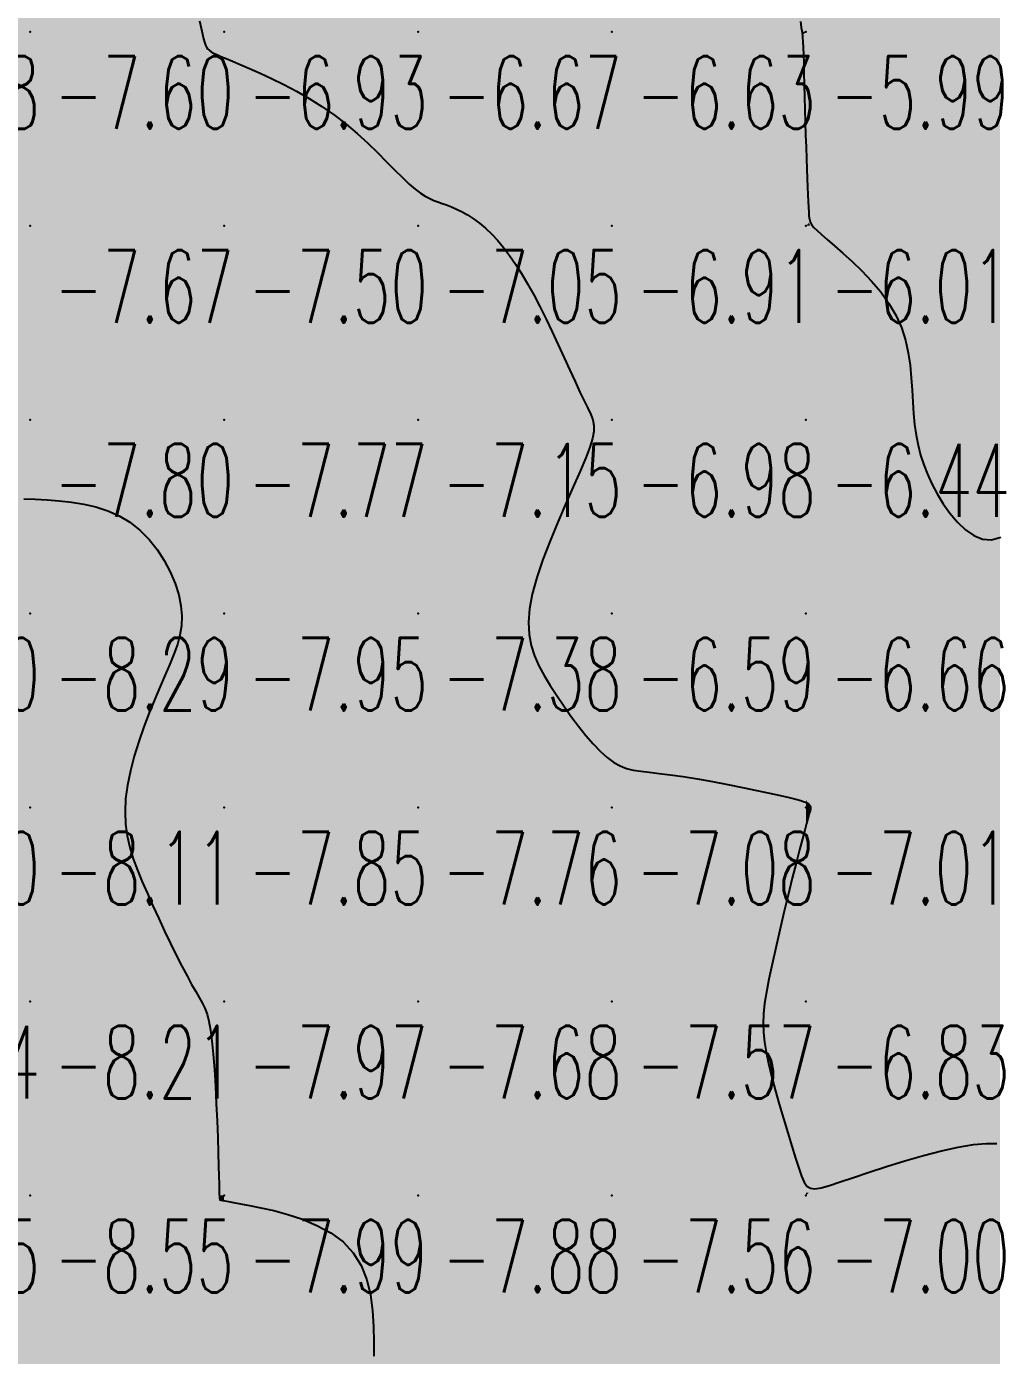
# Model space of a CAD drawing. Header units: millimetres. Extents: x 88261 to 90953, y 390274 to 392322.
# Drawn here: x 90020.1 to 90070.1, y 390839 to 390907.5 of the extents above; entities that cross this region are included whole.
import ezdxf
from ezdxf.enums import TextEntityAlignment as Align

# ---------------------------------------------------------------- set-up
doc = ezdxf.new("R2010")
doc.units = ezdxf.units.MM
doc.header["$LTSCALE"] = 25
for name, color, linetype in [('CN_03_00', 7, 'Continuous'), ('COTEAlt', 7, 'Continuous'), ('TN_COLORIAGE', 7, 'Continuous')]:
    doc.layers.add(name, color=color, linetype=linetype)
doc.styles.add('Simplex 1.0', font='Simplex.shx', dxfattribs={"width": 0.99, "height": 2.5})
doc.styles.get("Standard").update_dxf_attribs({"font": 'times.ttf'})

# ---------------------------------------------------------------- blocks, each defined once
blk = doc.blocks.new('COTE')
at = {"color": 0}
blk.add_point((0, 0), dxfattribs=at)
at = {"layer": 'COTEAlt'}
blk.add_attdef('ALT', text='', height=3.75, dxfattribs=at).set_placement((1.25, -1.25), align=Align.TOP_LEFT)

msp = doc.modelspace()

# ---------------------------------------------------------------- linework, layer by layer
at = {"layer": 'CN_03_00', "flags": 128}
for points, elevation in [([(90028.983, 390907.8), (90029.067, 390907.424), (90029.134, 390907.122), (90029.19, 390906.884), (90029.24, 390906.7), (90029.289, 390906.558), (90029.342, 390906.449), (90029.404, 390906.361), (90029.481, 390906.285), (90029.579, 390906.214), (90029.708, 390906.141), (90029.875, 390906.062), (90030.089, 390905.969), (90030.357, 390905.857), (90030.687, 390905.72), (90031.088, 390905.552), (90031.564, 390905.348), (90032.105, 390905.107), (90032.697, 390904.831), (90033.326, 390904.52), (90033.979, 390904.175), (90034.64, 390903.797), (90035.297, 390903.387), (90035.936, 390902.946), (90036.545, 390902.476), (90037.12, 390901.988), (90037.66, 390901.495), (90038.165, 390901.01), (90038.632, 390900.544), (90039.061, 390900.11), (90039.45, 390899.722), (90039.798, 390899.391), (90040.105, 390899.126), (90040.377, 390898.92), (90040.623, 390898.763), (90040.85, 390898.642), (90041.066, 390898.548), (90041.278, 390898.47), (90041.495, 390898.395), (90041.725, 390898.314), (90041.972, 390898.217), (90042.237, 390898.1), (90042.517, 390897.96), (90042.808, 390897.795), (90043.109, 390897.601), (90043.416, 390897.377), (90043.727, 390897.118), (90044.039, 390896.824), (90044.35, 390896.491), (90044.659, 390896.119), (90044.969, 390895.708), (90045.278, 390895.258), (90045.588, 390894.77), (90045.9, 390894.242), (90046.214, 390893.675), (90046.531, 390893.07), (90046.85, 390892.428), (90047.169, 390891.763), (90047.482, 390891.092), (90047.786, 390890.431), (90048.075, 390889.795), (90048.346, 390889.202), (90048.595, 390888.666), (90048.816, 390888.205), (90049.006, 390887.827), (90049.158, 390887.51), (90049.265, 390887.226), (90049.32, 390886.945), (90049.319, 390886.638), (90049.252, 390886.276), (90049.115, 390885.83), (90048.901, 390885.271), (90048.608, 390884.58), (90048.253, 390883.777), (90047.861, 390882.89), (90047.454, 390881.95), (90047.055, 390880.987), (90046.688, 390880.03), (90046.375, 390879.108), (90046.139, 390878.251), (90045.999, 390877.482), (90045.95, 390876.793), (90045.983, 390876.171), (90046.09, 390875.6), (90046.261, 390875.066), (90046.486, 390874.554), (90046.758, 390874.051), (90047.067, 390873.542), (90047.403, 390873.017), (90047.761, 390872.484), (90048.134, 390871.955), (90048.516, 390871.443), (90048.9, 390870.961), (90049.281, 390870.52), (90049.65, 390870.133), (90050.004, 390869.814), (90050.337, 390869.569), (90050.663, 390869.389), (90050.994, 390869.262), (90051.346, 390869.174), (90051.734, 390869.11), (90052.171, 390869.057), (90052.673, 390869.002), (90053.253, 390868.931), (90053.921, 390868.834), (90054.654, 390868.714), (90055.428, 390868.577), (90056.214, 390868.429), (90056.985, 390868.278), (90057.715, 390868.128), (90058.376, 390867.988), (90058.942, 390867.862), (90059.392, 390867.756), (90059.735, 390867.669), (90059.986, 390867.599), (90060.16, 390867.542), (90060.274, 390867.497), (90060.341, 390867.461), (90060.378, 390867.431), (90060.399, 390867.405), (90060.418, 390867.381), (90060.436, 390867.357), (90060.452, 390867.332), (90060.466, 390867.304), (90060.476, 390867.272), (90060.482, 390867.234), (90060.482, 390867.19), (90060.476, 390867.138), (90060.463, 390867.073), (90060.439, 390866.984), (90060.403, 390866.855), (90060.35, 390866.67), (90060.278, 390866.414), (90060.184, 390866.071), (90060.066, 390865.627), (90059.919, 390865.066), (90059.743, 390864.38), (90059.545, 390863.591), (90059.332, 390862.73), (90059.113, 390861.827), (90058.896, 390860.911), (90058.69, 390860.014), (90058.501, 390859.164), (90058.34, 390858.392), (90058.213, 390857.72), (90058.12, 390857.132), (90058.064, 390856.604), (90058.042, 390856.114), (90058.057, 390855.637), (90058.109, 390855.15), (90058.196, 390854.629), (90058.32, 390854.05), (90058.48, 390853.398), (90058.668, 390852.689), (90058.874, 390851.949), (90059.091, 390851.202), (90059.31, 390850.473), (90059.521, 390849.787), (90059.716, 390849.169), (90059.885, 390848.643), (90060.026, 390848.23), (90060.156, 390847.925), (90060.298, 390847.722), (90060.476, 390847.612), (90060.713, 390847.587), (90061.032, 390847.639), (90061.456, 390847.759), (90062.009, 390847.94), (90062.704, 390848.173), (90063.516, 390848.441), (90064.41, 390848.728), (90065.351, 390849.018), (90066.303, 390849.294), (90067.233, 390849.538), (90068.104, 390849.736), (90068.883, 390849.868), (90069.542, 390849.925), (90070.091, 390849.911)], -7), ([(90059.962, 390907.766), (90060.01, 390907.466), (90060.046, 390907.211), (90060.072, 390906.972), (90060.091, 390906.722), (90060.105, 390906.432), (90060.118, 390906.074), (90060.132, 390905.628), (90060.147, 390905.103), (90060.162, 390904.518), (90060.179, 390903.89), (90060.196, 390903.236), (90060.214, 390902.575), (90060.233, 390901.922), (90060.252, 390901.297), (90060.271, 390900.714), (90060.271, 390900.714), (90060.291, 390900.176), (90060.31, 390899.684), (90060.328, 390899.239), (90060.346, 390898.842), (90060.363, 390898.493), (90060.378, 390898.194), (90060.392, 390897.945), (90060.406, 390897.744), (90060.428, 390897.579), (90060.47, 390897.436), (90060.542, 390897.3), (90060.655, 390897.156), (90060.819, 390896.989), (90061.045, 390896.785), (90061.343, 390896.529), (90061.719, 390896.21), (90062.158, 390895.831), (90062.636, 390895.397), (90063.134, 390894.915), (90063.63, 390894.39), (90064.102, 390893.829), (90064.53, 390893.238), (90064.891, 390892.623), (90065.17, 390891.99), (90065.376, 390891.345), (90065.52, 390890.694), (90065.616, 390890.043), (90065.679, 390889.397), (90065.72, 390888.763), (90065.753, 390888.147), (90065.792, 390887.554), (90065.847, 390886.989), (90065.925, 390886.448), (90066.027, 390885.926), (90066.157, 390885.418), (90066.318, 390884.919), (90066.512, 390884.423), (90066.743, 390883.925), (90067.013, 390883.421), (90067.325, 390882.909), (90067.674, 390882.412), (90068.056, 390881.955), (90068.466, 390881.564), (90068.9, 390881.266), (90069.352, 390881.086), (90069.819, 390881.052), (90070.294, 390881.188)], -6), ([(90019.933, 390883.164), (90020.517, 390883.138), (90021.126, 390883.107), (90021.751, 390883.061), (90022.386, 390882.992), (90023.02, 390882.89), (90023.647, 390882.745), (90024.258, 390882.547), (90024.845, 390882.286), (90025.399, 390881.954), (90025.912, 390881.544), (90026.381, 390881.067), (90026.802, 390880.539), (90027.169, 390879.974), (90027.479, 390879.387), (90027.729, 390878.794), (90027.913, 390878.209), (90028.029, 390877.647), (90028.073, 390877.119), (90028.052, 390876.617), (90027.973, 390876.13), (90027.842, 390875.644), (90027.667, 390875.148), (90027.456, 390874.63), (90027.215, 390874.079), (90026.952, 390873.481), (90026.675, 390872.829), (90026.393, 390872.131), (90026.117, 390871.401), (90025.856, 390870.649), (90025.622, 390869.89), (90025.423, 390869.136), (90025.272, 390868.399), (90025.176, 390867.691), (90025.146, 390867.023), (90025.175, 390866.388), (90025.26, 390865.778), (90025.394, 390865.185), (90025.57, 390864.599), (90025.783, 390864.013), (90026.027, 390863.418), (90026.295, 390862.805), (90026.582, 390862.169), (90026.881, 390861.52), (90027.186, 390860.872), (90027.49, 390860.239), (90027.788, 390859.633), (90028.073, 390859.07), (90028.339, 390858.562), (90028.579, 390858.123), (90028.789, 390857.76), (90028.97, 390857.453), (90029.126, 390857.172), (90029.259, 390856.891), (90029.372, 390856.582), (90029.469, 390856.218), (90029.553, 390855.769), (90029.627, 390855.209), (90029.693, 390854.52), (90029.751, 390853.728), (90029.803, 390852.867), (90029.849, 390851.972), (90029.888, 390851.08), (90029.92, 390850.226), (90029.947, 390849.444), (90029.967, 390848.771), (90029.982, 390848.232), (90029.992, 390847.82), (90030, 390847.516), (90030.005, 390847.304), (90030.01, 390847.166), (90030.016, 390847.085), (90030.024, 390847.043), (90030.035, 390847.023), (90030.054, 390847.009), (90030.092, 390846.997), (90030.165, 390846.981), (90030.286, 390846.959), (90030.472, 390846.925), (90030.736, 390846.877), (90031.093, 390846.811), (90031.558, 390846.723), (90032.139, 390846.608), (90032.809, 390846.457), (90033.538, 390846.261), (90034.292, 390846.011), (90035.039, 390845.698), (90035.747, 390845.311), (90036.382, 390844.842), (90036.914, 390844.281), (90037.318, 390843.625), (90037.605, 390842.892), (90037.794, 390842.107), (90037.905, 390841.296), (90037.957, 390840.483), (90037.971, 390839.693), (90037.965, 390838.951)], -8)]:
    msp.add_lwpolyline(points, dxfattribs=dict(at, elevation=elevation))
at = {"layer": 'TN_COLORIAGE', "color": 161}
for points in [[(90010.249, 390907.78, -7.424), (90013.609, 390917.239, -7.424), (90010.249, 390907.239, -7.424), (90020.249, 390917.239, -7.424)], [(90010.249, 390907.239, -7.424), (90020.249, 390907.239, -7.424), (90020.249, 390917.239, -7.424)], [(90020.249, 390907.239, -7), (90027.376, 390914.367, -7), (90020.249, 390917.239, -7), (90026.599, 390917.239, -7)], [(90027.376, 390914.367, -7.604), (90029.16, 390907.239, -7.604), (90020.249, 390907.239, -7.604)], [(90010.249, 390905.933, -7.604), (90012.439, 390899.43, -7.604), (90010.249, 390907.239, -7.604), (90020.249, 390907.239, -7.604)], [(90012.758, 390897.239, -7.604), (90012.439, 390899.43, -7.604), (90020.249, 390897.239, -7.604), (90020.249, 390907.239, -7.604)], [(90020.249, 390897.239, -7), (90029.254, 390906.245, -7), (90020.249, 390907.239, -7), (90029.16, 390907.239, -7)], [(90020.249, 390897.239, -7), (90029.254, 390906.245, -7), (90030.249, 390897.239, -7), (90030.249, 390905.95, -7)], [(90036.28, 390903.27, -7.499), (90030.249, 390905.95, -7.499), (90030.249, 390897.239, -7.499)], [(90030.249, 390897.239, -7), (90036.28, 390903.27, -7), (90040.249, 390897.239, -7), (90040.249, 390898.644, -7)], [(90041.51, 390898.501, -7.054), (90040.249, 390898.644, -7.054), (90040.249, 390897.239, -7.054)], [(90041.51, 390898.501, -7.054), (90044.057, 390897.239, -7.054), (90040.249, 390897.239, -7.054)], [(90012.758, 390897.239, -7.669), (90016.736, 390893.727, -7.669), (90020.249, 390897.239, -7.669)], [(90017.811, 390887.239, -7.669), (90016.736, 390893.727, -7.669), (90020.249, 390887.239, -7.669), (90020.249, 390897.239, -7.669)], [(90020.249, 390897.239, -7.499), (90020.249, 390887.239, -7.499), (90030.249, 390897.239, -7.499)], [(90020.249, 390887.239, -7.499), (90030.249, 390887.239, -7.499), (90030.249, 390897.239, -7.499)], [(90030.249, 390897.239, -7.054), (90030.249, 390887.239, -7.054), (90040.249, 390897.239, -7.054)], [(90030.249, 390887.239, -7.054), (90040.249, 390887.239, -7.054), (90040.249, 390897.239, -7.054)], [(90040.249, 390887.239, -7), (90046.494, 390893.485, -7), (90040.249, 390897.239, -7), (90044.057, 390897.239, -7)], [(90046.494, 390893.485, -7.145), (90049.152, 390887.239, -7.145), (90040.249, 390887.239, -7.145)], [(90016.271, 390883.262, -7.803), (90017.811, 390887.239, -7.803), (90020.249, 390887.239, -7.803)], [(90020.249, 390883.185, -7.803), (90016.271, 390883.262, -7.803), (90020.249, 390887.239, -7.803)], [(90020.249, 390883.185, -7.771), (90025.834, 390882.825, -7.771), (90020.249, 390887.239, -7.771), (90030.249, 390887.239, -7.771)], [(90028.807, 390877.239, -7.771), (90025.834, 390882.825, -7.771), (90030.249, 390877.239, -7.771), (90030.249, 390887.239, -7.771)], [(90030.249, 390887.239, -7.145), (90030.249, 390877.239, -7.145), (90040.249, 390887.239, -7.145)], [(90030.249, 390877.239, -7.145), (90040.249, 390877.239, -7.145), (90040.249, 390887.239, -7.145)], [(90040.249, 390877.239, -7), (90049.797, 390886.788, -7), (90040.249, 390887.239, -7), (90049.152, 390887.239, -7)], [(90045.067, 390877.239, -7.378), (90049.797, 390886.788, -7.378), (90040.249, 390877.239, -7.378)], [(90027.111, 390874.102, -7.854), (90024.463, 390867.239, -7.854), (90030.249, 390877.239, -7.854), (90030.249, 390867.239, -7.854)], [(90027.111, 390874.102, -7.951), (90028.807, 390877.239, -7.951), (90030.249, 390877.239, -7.951)], [(90030.249, 390877.239, -7.378), (90030.249, 390867.239, -7.378), (90040.249, 390877.239, -7.378)], [(90030.249, 390867.239, -7.378), (90040.249, 390867.239, -7.378), (90040.249, 390877.239, -7.378)], [(90040.249, 390867.239, -7), (90046.771, 390873.762, -7), (90040.249, 390877.239, -7), (90045.067, 390877.239, -7)], [(90040.249, 390867.239, -7), (90046.771, 390873.762, -7), (90050.249, 390867.239, -7), (90050.249, 390868.968, -7)], [(90050.249, 390868.968, -7.085), (90052.256, 390869.246, -7.085), (90050.249, 390867.239, -7.085)], [(90050.249, 390867.239, -7), (90052.256, 390869.246, -7), (90060.249, 390867.239, -7), (90060.249, 390867.634, -7)], [(90060.399, 390867.389, -7.014), (90060.249, 390867.634, -7.014), (90060.249, 390867.239, -7.014)], [(90024.463, 390867.239, -7.854), (90026.097, 390863.088, -7.854), (90030.249, 390867.239, -7.854)], [(90028.919, 390857.239, -7.854), (90026.097, 390863.088, -7.854), (90030.249, 390857.239, -7.854), (90030.249, 390867.239, -7.854)], [(90030.249, 390867.239, -7.762), (90030.249, 390857.239, -7.762), (90040.249, 390867.239, -7.762)], [(90030.249, 390857.239, -7.762), (90040.249, 390857.239, -7.762), (90040.249, 390867.239, -7.762)], [(90040.249, 390867.239, -7.085), (90040.249, 390857.239, -7.085), (90050.249, 390867.239, -7.085)], [(90040.249, 390857.239, -7.085), (90050.249, 390857.239, -7.085), (90050.249, 390867.239, -7.085)], [(90050.249, 390867.239, -7.014), (90050.249, 390857.239, -7.014), (90060.249, 390867.239, -7.014)], [(90050.249, 390857.239, -7), (90057.966, 390857.239, -7), (90060.249, 390867.239, -7), (90060.249, 390866.479, -7)], [(90060.399, 390867.389, -7.014), (90060.552, 390867.239, -7.014), (90060.249, 390867.239, -7.014)], [(90060.552, 390867.239, -7.014), (90060.249, 390866.479, -7.014), (90060.249, 390867.239, -7.014)], [(90028.919, 390857.239, -7.968), (90029.703, 390856.694, -7.968), (90030.249, 390857.239, -7.968)], [(90030.029, 390847.239, -7.968), (90029.703, 390856.694, -7.968), (90030.249, 390847.239, -7.968), (90030.249, 390857.239, -7.968)], [(90030.249, 390857.239, -7.676), (90030.249, 390847.239, -7.676), (90040.249, 390857.239, -7.676)], [(90030.249, 390847.239, -7.676), (90040.249, 390847.239, -7.676), (90040.249, 390857.239, -7.676)], [(90040.249, 390857.239, -7.571), (90040.249, 390847.239, -7.571), (90050.249, 390857.239, -7.571)], [(90040.249, 390847.239, -7.571), (90050.249, 390847.239, -7.571), (90050.249, 390857.239, -7.571)], [(90050.249, 390857.239, -7), (90057.966, 390857.239, -7), (90050.249, 390847.239, -7), (90057.927, 390854.917, -7)], [(90050.249, 390847.239, -7), (90057.927, 390854.917, -7), (90060.249, 390847.239, -7), (90060.249, 390847.391, -7)], [(90070.249, 390847.239, -7), (90070.249, 390850.732, -7), (90060.249, 390847.239, -7), (90060.389, 390847.38, -7)], [(90029.983, 390846.974, -7.988), (90030.029, 390847.239, -7.988), (90030.249, 390847.239, -7.988)], [(90029.983, 390846.974, -7.988), (90030.249, 390847, -7.988), (90030.249, 390847.239, -7.988)], [(90030.249, 390847, -7.884), (90038.372, 390845.362, -7.884), (90030.249, 390847.239, -7.884), (90040.249, 390847.239, -7.884)], [(90038.372, 390845.362, -7.833), (90037.751, 390837.239, -7.833), (90040.249, 390847.239, -7.833), (90040.249, 390837.239, -7.833)], [(90040.249, 390847.239, -7.558), (90040.249, 390837.239, -7.558), (90050.249, 390847.239, -7.558)], [(90040.249, 390837.239, -7.558), (90050.249, 390837.239, -7.558), (90050.249, 390847.239, -7.558)], [(90050.249, 390847.239, -7.003), (90050.249, 390837.239, -7.003), (90060.249, 390847.239, -7.003)], [(90050.249, 390837.239, -7.003), (90060.249, 390837.239, -7.003), (90060.249, 390847.239, -7.003)], [(90060.389, 390847.38, -7.003), (90060.249, 390847.391, -7.003), (90060.249, 390847.239, -7.003)], [(90060.249, 390847.239, -7.098), (90060.249, 390837.239, -7.098), (90070.249, 390847.239, -7.098)], [(90060.249, 390837.239, -7.098), (90070.249, 390837.239, -7.098), (90070.249, 390847.239, -7.098)]]:
    msp.add_solid(points, dxfattribs=at)
at = {"layer": 'TN_COLORIAGE', "color": 151}
for points in [[(90029.16, 390907.239, -6.756), (90027.376, 390914.367, -6.756), (90030.249, 390907.239, -6.756), (90030.249, 390917.239, -6.756)], [(90030.249, 390917.239, -6.457), (90030.249, 390907.239, -6.457), (90040.249, 390917.239, -6.457)], [(90030.249, 390907.239, -6.457), (90040.249, 390907.239, -6.457), (90040.249, 390917.239, -6.457)], [(90040.249, 390917.239, -6.197), (90040.249, 390907.239, -6.197), (90050.249, 390917.239, -6.197)], [(90040.249, 390907.239, -6.197), (90050.249, 390907.239, -6.197), (90050.249, 390917.239, -6.197)], [(90050.249, 390907.239, -6), (90058.618, 390915.608, -6), (90050.249, 390917.239, -6), (90056.414, 390917.239, -6)], [(90058.618, 390915.608, -6.629), (90060.041, 390907.239, -6.629), (90050.249, 390907.239, -6.629)], [(90029.16, 390907.239, -6.926), (90029.254, 390906.245, -6.926), (90030.249, 390907.239, -6.926)], [(90030.249, 390905.95, -6.926), (90029.254, 390906.245, -6.926), (90030.249, 390907.239, -6.926)], [(90030.249, 390905.95, -6.672), (90036.28, 390903.27, -6.672), (90030.249, 390907.239, -6.672), (90040.249, 390907.239, -6.672)], [(90040.249, 390898.644, -6.672), (90036.28, 390903.27, -6.672), (90040.249, 390907.239, -6.672)], [(90040.249, 390898.644, -6.629), (90041.51, 390898.501, -6.629), (90040.249, 390907.239, -6.629), (90050.249, 390907.239, -6.629)], [(90044.057, 390897.239, -6.629), (90041.51, 390898.501, -6.629), (90050.249, 390897.239, -6.629), (90050.249, 390907.239, -6.629)], [(90050.249, 390897.239, -6), (90060.105, 390907.095, -6), (90050.249, 390907.239, -6), (90060.041, 390907.239, -6)], [(90050.249, 390897.239, -6), (90060.105, 390907.095, -6), (90060.249, 390897.239, -6), (90060.249, 390900.821, -6)], [(90060.412, 390897.402, -6.007), (90060.249, 390900.821, -6.007), (90060.249, 390897.239, -6.007)], [(90044.057, 390897.239, -6.913), (90046.494, 390893.485, -6.913), (90050.249, 390897.239, -6.913)], [(90049.152, 390887.239, -6.913), (90046.494, 390893.485, -6.913), (90050.249, 390887.239, -6.913), (90050.249, 390897.239, -6.913)], [(90050.249, 390897.239, -6.007), (90050.249, 390887.239, -6.007), (90060.249, 390897.239, -6.007)], [(90050.249, 390887.239, -6.007), (90060.249, 390887.239, -6.007), (90060.249, 390897.239, -6.007)], [(90060.412, 390897.402, -6.007), (90060.456, 390897.239, -6.007), (90060.249, 390897.239, -6.007)], [(90060.249, 390887.239, -6), (90065.825, 390892.815, -6), (90060.249, 390897.239, -6), (90060.456, 390897.239, -6)], [(90065.592, 390887.239, -6.444), (90065.825, 390892.815, -6.444), (90060.249, 390887.239, -6.444)], [(90049.797, 390886.788, -6.594), (90045.067, 390877.239, -6.594), (90050.249, 390887.239, -6.594), (90050.249, 390877.239, -6.594)], [(90049.152, 390887.239, -6.982), (90049.797, 390886.788, -6.982), (90050.249, 390887.239, -6.982)], [(90050.249, 390887.239, -6.444), (90050.249, 390877.239, -6.444), (90060.249, 390887.239, -6.444)], [(90050.249, 390877.239, -6.444), (90060.249, 390877.239, -6.444), (90060.249, 390887.239, -6.444)], [(90060.249, 390877.239, -6), (90066.559, 390883.55, -6), (90060.249, 390887.239, -6), (90065.592, 390887.239, -6)], [(90060.249, 390877.239, -6), (90066.559, 390883.55, -6), (90070.249, 390877.239, -6), (90070.249, 390879.085, -6)], [(90045.067, 390877.239, -6.594), (90046.771, 390873.762, -6.594), (90050.249, 390877.239, -6.594)], [(90050.249, 390868.968, -6.594), (90046.771, 390873.762, -6.594), (90050.249, 390877.239, -6.594)], [(90052.256, 390869.246, -6.594), (90050.249, 390868.968, -6.594), (90060.249, 390877.239, -6.594), (90050.249, 390877.239, -6.594)], [(90060.249, 390867.634, -6.662), (90052.256, 390869.246, -6.662), (90060.249, 390877.239, -6.662)], [(90060.249, 390867.634, -6.088), (90060.399, 390867.389, -6.088), (90060.249, 390877.239, -6.088), (90070.249, 390877.239, -6.088)], [(90060.552, 390867.239, -6.088), (90060.399, 390867.389, -6.088), (90070.249, 390867.239, -6.088), (90070.249, 390877.239, -6.088)], [(90060.249, 390866.479, -6.556), (90060.552, 390867.239, -6.556), (90060.249, 390857.239, -6.556), (90070.249, 390867.239, -6.556)], [(90060.249, 390857.239, -6.556), (90070.249, 390857.239, -6.556), (90070.249, 390867.239, -6.556)], [(90060.249, 390866.479, -6.831), (90057.966, 390857.239, -6.831), (90060.249, 390857.239, -6.831)], [(90057.927, 390854.917, -6.831), (90057.966, 390857.239, -6.831), (90060.249, 390857.239, -6.831)], [(90060.249, 390847.391, -6.831), (90057.927, 390854.917, -6.831), (90060.249, 390857.239, -6.831)], [(90060.249, 390847.391, -6.818), (90060.389, 390847.38, -6.818), (90060.249, 390857.239, -6.818), (90070.249, 390857.239, -6.818)], [(90060.389, 390847.38, -6.818), (90070.249, 390850.732, -6.818), (90070.249, 390857.239, -6.818)]]:
    msp.add_solid(points, dxfattribs=at)
at = {"layer": 'TN_COLORIAGE', "color": 141}
for points in [[(90060.041, 390907.239, -5.878), (90058.618, 390915.608, -5.878), (90060.249, 390907.239, -5.878), (90060.249, 390917.239, -5.878)], [(90060.249, 390917.239, -5.423), (90060.249, 390907.239, -5.423), (90070.249, 390917.239, -5.423)], [(90060.249, 390907.239, -5.423), (90070.249, 390907.239, -5.423), (90070.249, 390917.239, -5.423)], [(90060.041, 390907.239, -5.987), (90060.105, 390907.095, -5.987), (90060.249, 390907.239, -5.987)], [(90060.249, 390900.821, -5.987), (90060.105, 390907.095, -5.987), (90060.249, 390907.239, -5.987)], [(90060.249, 390900.821, -5.551), (90060.412, 390897.402, -5.551), (90060.249, 390907.239, -5.551), (90070.249, 390907.239, -5.551)], [(90060.456, 390897.239, -5.551), (90060.412, 390897.402, -5.551), (90070.249, 390897.239, -5.551), (90070.249, 390907.239, -5.551)], [(90060.456, 390897.239, -5.648), (90065.825, 390892.815, -5.648), (90070.249, 390897.239, -5.648)], [(90065.825, 390892.815, -5.613), (90065.592, 390887.239, -5.613), (90070.249, 390897.239, -5.613), (90070.249, 390887.239, -5.613)], [(90065.592, 390887.239, -5.613), (90066.559, 390883.55, -5.613), (90070.249, 390887.239, -5.613)], [(90070.249, 390879.085, -5.613), (90066.559, 390883.55, -5.613), (90070.249, 390887.239, -5.613)]]:
    msp.add_solid(points, dxfattribs=at)
at = {"layer": 'TN_COLORIAGE', "color": 171}
for points in [[(90010.249, 390877.239, -8), (90016.271, 390883.262, -8), (90020.249, 390877.239, -8), (90020.249, 390883.185, -8)], [(90025.834, 390882.825, -8.289), (90020.249, 390883.185, -8.289), (90020.249, 390877.239, -8.289)], [(90025.834, 390882.825, -8.289), (90028.807, 390877.239, -8.289), (90020.249, 390877.239, -8.289)], [(90010.249, 390877.239, -8.289), (90010.249, 390867.239, -8.289), (90020.249, 390877.239, -8.289)], [(90010.249, 390867.239, -8.289), (90020.249, 390867.239, -8.289), (90020.249, 390877.239, -8.289)], [(90020.249, 390877.239, -8), (90028.807, 390877.239, -8), (90020.249, 390867.239, -8), (90027.111, 390874.102, -8)], [(90024.463, 390867.239, -8.107), (90027.111, 390874.102, -8.107), (90020.249, 390867.239, -8.107)], [(90010.249, 390867.239, -8.107), (90010.249, 390857.239, -8.107), (90020.249, 390867.239, -8.107)], [(90010.249, 390857.239, -8.107), (90020.249, 390857.239, -8.107), (90020.249, 390867.239, -8.107)], [(90020.249, 390857.239, -8), (90026.097, 390863.088, -8), (90020.249, 390867.239, -8), (90024.463, 390867.239, -8)], [(90026.097, 390863.088, -8.206), (90028.919, 390857.239, -8.206), (90020.249, 390857.239, -8.206)], [(90010.249, 390857.239, -8.206), (90010.249, 390847.239, -8.206), (90020.249, 390857.239, -8.206)], [(90010.249, 390847.239, -8.206), (90020.249, 390847.239, -8.206), (90020.249, 390857.239, -8.206)], [(90020.249, 390847.239, -8), (90029.703, 390856.694, -8), (90020.249, 390857.239, -8), (90028.919, 390857.239, -8)], [(90029.703, 390856.694, -8.548), (90030.029, 390847.239, -8.548), (90020.249, 390847.239, -8.548)], [(90010.249, 390847.239, -8.548), (90010.249, 390837.239, -8.548), (90020.249, 390847.239, -8.548)], [(90010.249, 390837.239, -8.548), (90020.249, 390837.239, -8.548), (90020.249, 390847.239, -8.548)], [(90020.249, 390847.239, -8), (90030.029, 390847.239, -8), (90020.249, 390837.239, -8), (90029.983, 390846.974, -8)], [(90030.249, 390837.239, -8), (90030.249, 390847, -8), (90020.249, 390837.239, -8), (90029.983, 390846.974, -8)], [(90038.372, 390845.362, -8.502), (90030.249, 390847, -8.502), (90030.249, 390837.239, -8.502)], [(90037.751, 390837.239, -8.502), (90038.372, 390845.362, -8.502), (90030.249, 390837.239, -8.502)]]:
    msp.add_solid(points, dxfattribs=at)

# ---------------------------------------------------------------- block references
at = {"layer": 'COTEAlt'}
ref = msp.add_blockref('COTE', (90010.249, 390907.239), dxfattribs=at)
ref.add_attrib('ALT', '-7.98', dxfattribs={"height": 3.75, "style": 'Simplex 1.0', "width": 0.6}).set_placement((90011.499, 390905.989), align=Align.TOP_LEFT)
ref = msp.add_blockref('COTE', (90020.249, 390907.239), dxfattribs=at)
ref.add_attrib('ALT', '-7.60', dxfattribs={"height": 3.75, "style": 'Simplex 1.0', "width": 0.6}).set_placement((90021.499, 390905.989), align=Align.TOP_LEFT)
ref = msp.add_blockref('COTE', (90030.249, 390907.239), dxfattribs=at)
ref.add_attrib('ALT', '-6.93', dxfattribs={"height": 3.75, "style": 'Simplex 1.0', "width": 0.6}).set_placement((90031.499, 390905.989), align=Align.TOP_LEFT)
ref = msp.add_blockref('COTE', (90040.249, 390907.239), dxfattribs=at)
ref.add_attrib('ALT', '-6.67', dxfattribs={"height": 3.75, "style": 'Simplex 1.0', "width": 0.6}).set_placement((90041.499, 390905.989), align=Align.TOP_LEFT)
ref = msp.add_blockref('COTE', (90050.249, 390907.239), dxfattribs=at)
ref.add_attrib('ALT', '-6.63', dxfattribs={"height": 3.75, "style": 'Simplex 1.0', "width": 0.6}).set_placement((90051.499, 390905.989), align=Align.TOP_LEFT)
ref = msp.add_blockref('COTE', (90060.249, 390907.239), dxfattribs=at)
ref.add_attrib('ALT', '-5.99', dxfattribs={"height": 3.75, "style": 'Simplex 1.0', "width": 0.6}).set_placement((90061.499, 390905.989), align=Align.TOP_LEFT)
ref = msp.add_blockref('COTE', (90020.249, 390897.239), dxfattribs=at)
ref.add_attrib('ALT', '-7.67', dxfattribs={"height": 3.75, "style": 'Simplex 1.0', "width": 0.6}).set_placement((90021.499, 390895.989), align=Align.TOP_LEFT)
ref = msp.add_blockref('COTE', (90030.249, 390897.239), dxfattribs=at)
ref.add_attrib('ALT', '-7.50', dxfattribs={"height": 3.75, "style": 'Simplex 1.0', "width": 0.6}).set_placement((90031.499, 390895.989), align=Align.TOP_LEFT)
ref = msp.add_blockref('COTE', (90040.249, 390897.239), dxfattribs=at)
ref.add_attrib('ALT', '-7.05', dxfattribs={"height": 3.75, "style": 'Simplex 1.0', "width": 0.6}).set_placement((90041.499, 390895.989), align=Align.TOP_LEFT)
ref = msp.add_blockref('COTE', (90050.249, 390897.239), dxfattribs=at)
ref.add_attrib('ALT', '-6.91', dxfattribs={"height": 3.75, "style": 'Simplex 1.0', "width": 0.6}).set_placement((90051.499, 390895.989), align=Align.TOP_LEFT)
ref = msp.add_blockref('COTE', (90060.249, 390897.239), dxfattribs=at)
ref.add_attrib('ALT', '-6.01', dxfattribs={"height": 3.75, "style": 'Simplex 1.0', "width": 0.6}).set_placement((90061.499, 390895.989), align=Align.TOP_LEFT)
ref = msp.add_blockref('COTE', (90020.249, 390887.239), dxfattribs=at)
ref.add_attrib('ALT', '-7.80', dxfattribs={"height": 3.75, "style": 'Simplex 1.0', "width": 0.6}).set_placement((90021.499, 390885.989), align=Align.TOP_LEFT)
ref = msp.add_blockref('COTE', (90030.249, 390887.239), dxfattribs=at)
ref.add_attrib('ALT', '-7.77', dxfattribs={"height": 3.75, "style": 'Simplex 1.0', "width": 0.6}).set_placement((90031.499, 390885.989), align=Align.TOP_LEFT)
ref = msp.add_blockref('COTE', (90040.249, 390887.239), dxfattribs=at)
ref.add_attrib('ALT', '-7.15', dxfattribs={"height": 3.75, "style": 'Simplex 1.0', "width": 0.6}).set_placement((90041.499, 390885.989), align=Align.TOP_LEFT)
ref = msp.add_blockref('COTE', (90050.249, 390887.239), dxfattribs=at)
ref.add_attrib('ALT', '-6.98', dxfattribs={"height": 3.75, "style": 'Simplex 1.0', "width": 0.6}).set_placement((90051.499, 390885.989), align=Align.TOP_LEFT)
ref = msp.add_blockref('COTE', (90060.249, 390887.239), dxfattribs=at)
ref.add_attrib('ALT', '-6.44', dxfattribs={"height": 3.75, "style": 'Simplex 1.0', "width": 0.6}).set_placement((90061.499, 390885.989), align=Align.TOP_LEFT)
ref = msp.add_blockref('COTE', (90010.249, 390877.239), dxfattribs=at)
ref.add_attrib('ALT', '-8.30', dxfattribs={"height": 3.75, "style": 'Simplex 1.0', "width": 0.6}).set_placement((90011.499, 390875.989), align=Align.TOP_LEFT)
ref = msp.add_blockref('COTE', (90020.249, 390877.239), dxfattribs=at)
ref.add_attrib('ALT', '-8.29', dxfattribs={"height": 3.75, "style": 'Simplex 1.0', "width": 0.6}).set_placement((90021.499, 390875.989), align=Align.TOP_LEFT)
ref = msp.add_blockref('COTE', (90030.249, 390877.239), dxfattribs=at)
ref.add_attrib('ALT', '-7.95', dxfattribs={"height": 3.75, "style": 'Simplex 1.0', "width": 0.6}).set_placement((90031.499, 390875.989), align=Align.TOP_LEFT)
ref = msp.add_blockref('COTE', (90040.249, 390877.239), dxfattribs=at)
ref.add_attrib('ALT', '-7.38', dxfattribs={"height": 3.75, "style": 'Simplex 1.0', "width": 0.6}).set_placement((90041.499, 390875.989), align=Align.TOP_LEFT)
ref = msp.add_blockref('COTE', (90050.249, 390877.239), dxfattribs=at)
ref.add_attrib('ALT', '-6.59', dxfattribs={"height": 3.75, "style": 'Simplex 1.0', "width": 0.6}).set_placement((90051.499, 390875.989), align=Align.TOP_LEFT)
ref = msp.add_blockref('COTE', (90060.249, 390877.239), dxfattribs=at)
ref.add_attrib('ALT', '-6.66', dxfattribs={"height": 3.75, "style": 'Simplex 1.0', "width": 0.6}).set_placement((90061.499, 390875.989), align=Align.TOP_LEFT)
ref = msp.add_blockref('COTE', (90010.249, 390867.239), dxfattribs=at)
ref.add_attrib('ALT', '-8.60', dxfattribs={"height": 3.75, "style": 'Simplex 1.0', "width": 0.6}).set_placement((90011.499, 390865.989), align=Align.TOP_LEFT)
ref = msp.add_blockref('COTE', (90020.249, 390867.239), dxfattribs=at)
ref.add_attrib('ALT', '-8.11', dxfattribs={"height": 3.75, "style": 'Simplex 1.0', "width": 0.6}).set_placement((90021.499, 390865.989), align=Align.TOP_LEFT)
ref = msp.add_blockref('COTE', (90030.249, 390867.239), dxfattribs=at)
ref.add_attrib('ALT', '-7.85', dxfattribs={"height": 3.75, "style": 'Simplex 1.0', "width": 0.6}).set_placement((90031.499, 390865.989), align=Align.TOP_LEFT)
ref = msp.add_blockref('COTE', (90040.249, 390867.239), dxfattribs=at)
ref.add_attrib('ALT', '-7.76', dxfattribs={"height": 3.75, "style": 'Simplex 1.0', "width": 0.6}).set_placement((90041.499, 390865.989), align=Align.TOP_LEFT)
ref = msp.add_blockref('COTE', (90050.249, 390867.239), dxfattribs=at)
ref.add_attrib('ALT', '-7.08', dxfattribs={"height": 3.75, "style": 'Simplex 1.0', "width": 0.6}).set_placement((90051.499, 390865.989), align=Align.TOP_LEFT)
ref = msp.add_blockref('COTE', (90060.249, 390867.239), dxfattribs=at)
ref.add_attrib('ALT', '-7.01', dxfattribs={"height": 3.75, "style": 'Simplex 1.0', "width": 0.6}).set_placement((90061.499, 390865.989), align=Align.TOP_LEFT)
ref = msp.add_blockref('COTE', (90010.249, 390857.239), dxfattribs=at)
ref.add_attrib('ALT', '-8.74', dxfattribs={"height": 3.75, "style": 'Simplex 1.0', "width": 0.6}).set_placement((90011.499, 390855.989), align=Align.TOP_LEFT)
ref = msp.add_blockref('COTE', (90020.249, 390857.239), dxfattribs=at)
ref.add_attrib('ALT', '-8.21', dxfattribs={"height": 3.75, "style": 'Simplex 1.0', "width": 0.6}).set_placement((90021.499, 390855.989), align=Align.TOP_LEFT)
ref = msp.add_blockref('COTE', (90030.249, 390857.239), dxfattribs=at)
ref.add_attrib('ALT', '-7.97', dxfattribs={"height": 3.75, "style": 'Simplex 1.0', "width": 0.6}).set_placement((90031.499, 390855.989), align=Align.TOP_LEFT)
ref = msp.add_blockref('COTE', (90040.249, 390857.239), dxfattribs=at)
ref.add_attrib('ALT', '-7.68', dxfattribs={"height": 3.75, "style": 'Simplex 1.0', "width": 0.6}).set_placement((90041.499, 390855.989), align=Align.TOP_LEFT)
ref = msp.add_blockref('COTE', (90050.249, 390857.239), dxfattribs=at)
ref.add_attrib('ALT', '-7.57', dxfattribs={"height": 3.75, "style": 'Simplex 1.0', "width": 0.6}).set_placement((90051.499, 390855.989), align=Align.TOP_LEFT)
ref = msp.add_blockref('COTE', (90060.249, 390857.239), dxfattribs=at)
ref.add_attrib('ALT', '-6.83', dxfattribs={"height": 3.75, "style": 'Simplex 1.0', "width": 0.6}).set_placement((90061.499, 390855.989), align=Align.TOP_LEFT)
ref = msp.add_blockref('COTE', (90010.249, 390847.239), dxfattribs=at)
ref.add_attrib('ALT', '-8.75', dxfattribs={"height": 3.75, "style": 'Simplex 1.0', "width": 0.6}).set_placement((90011.499, 390845.989), align=Align.TOP_LEFT)
ref = msp.add_blockref('COTE', (90020.249, 390847.239), dxfattribs=at)
ref.add_attrib('ALT', '-8.55', dxfattribs={"height": 3.75, "style": 'Simplex 1.0', "width": 0.6}).set_placement((90021.499, 390845.989), align=Align.TOP_LEFT)
ref = msp.add_blockref('COTE', (90030.249, 390847.239), dxfattribs=at)
ref.add_attrib('ALT', '-7.99', dxfattribs={"height": 3.75, "style": 'Simplex 1.0', "width": 0.6}).set_placement((90031.499, 390845.989), align=Align.TOP_LEFT)
ref = msp.add_blockref('COTE', (90040.249, 390847.239), dxfattribs=at)
ref.add_attrib('ALT', '-7.88', dxfattribs={"height": 3.75, "style": 'Simplex 1.0', "width": 0.6}).set_placement((90041.499, 390845.989), align=Align.TOP_LEFT)
ref = msp.add_blockref('COTE', (90050.249, 390847.239), dxfattribs=at)
ref.add_attrib('ALT', '-7.56', dxfattribs={"height": 3.75, "style": 'Simplex 1.0', "width": 0.6}).set_placement((90051.499, 390845.989), align=Align.TOP_LEFT)
ref = msp.add_blockref('COTE', (90060.249, 390847.239), dxfattribs=at)
ref.add_attrib('ALT', '-7.00', dxfattribs={"height": 3.75, "style": 'Simplex 1.0', "width": 0.6}).set_placement((90061.499, 390845.989), align=Align.TOP_LEFT)

doc.saveas('drawing.dxf')
